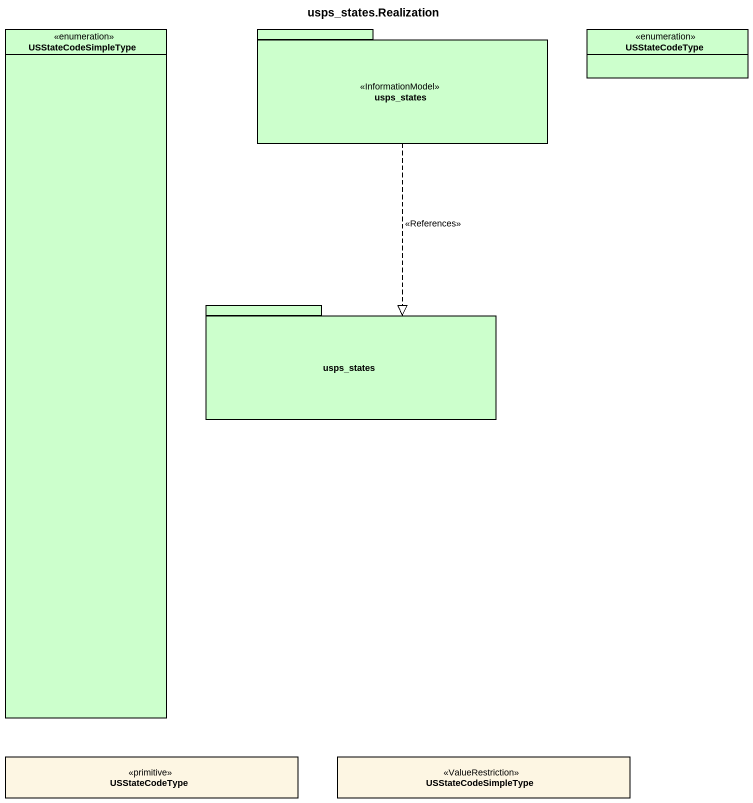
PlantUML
@startuml
title usps_states.Realization
hide circle
hide empty members
enum USStateCodeSimpleType #CCFFCC
package usps_states <<InformationModel>> #CCFFCC {
}
enum USStateCodeType #CCFFCC
package "usps_states" as usps_states_2 #CCFFCC {
}
class "USStateCodeType" as USStateCodeType_2 <<primitive>>
class "USStateCodeSimpleType" as USStateCodeSimpleType_2 <<ValueRestriction>>
usps_states ..|> usps_states_2 : <<References>>
@enduml
